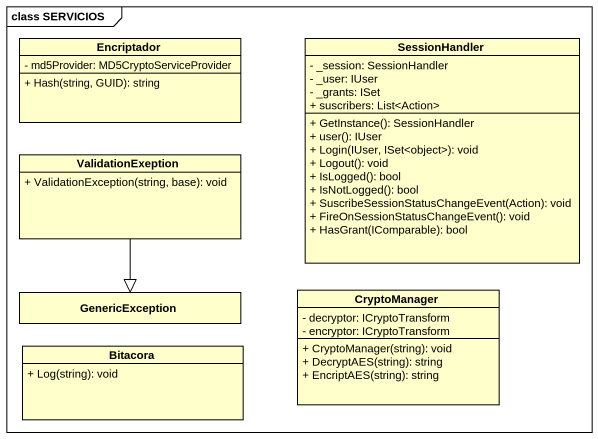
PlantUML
@startuml
mainframe class SERVICIOS
hide circle
hide empty members
skinparam classAttributeIconSize 0
class Encriptador {
  - md5Provider: MD5CryptoServiceProvider
  + Hash(string, GUID): string
}
class SessionHandler {
  - _session: SessionHandler
  - _user: IUser
  - _grants: ISet
  + suscribers: List<Action>
  + GetInstance(): SessionHandler
  + user(): IUser
  + Login(IUser, ISet<object>): void
  + Logout(): void
  + IsLogged(): bool
  + IsNotLogged(): bool
  + SuscribeSessionStatusChangeEvent(Action): void
  + FireOnSessionStatusChangeEvent(): void
  + HasGrant(IComparable): bool
}
class ValidationExeption {
  + ValidationException(string, base): void
}
class GenericException
class CryptoManager {
  - decryptor: ICryptoTransform
  - encryptor: ICryptoTransform
  + CryptoManager(string): void
  + DecryptAES(string): string
  + EncriptAES(string): string
}
class Bitacora {
  + Log(string): void
}
ValidationExeption --|> GenericException
@enduml
